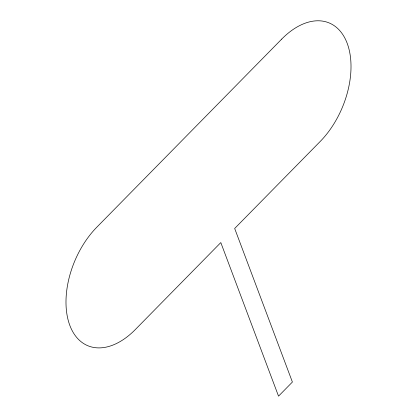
<?xml version="1.0" encoding="UTF-8"?>
<svg xmlns="http://www.w3.org/2000/svg" width="417" height="417" viewBox="0 0 417 417"><rect width="100%" height="100%" fill="white"/><g stroke="black" fill="none" stroke-linecap="round" stroke-linejoin="round"><path stroke-width="0.63" d="M281.704 39.104L96.812 227.192A73.017 44.796 -67.2 0 0 69.827 325.401A73.017 44.796 -67.2 0 0 135.296 329.571L220.807 242.579L278.53 396.15L292.395 382.045L234.672 228.474L320.188 141.483A73.017 44.796 -67.2 0 0 347.173 43.274A73.017 44.796 -67.2 0 0 281.704 39.104"/></g></svg>
